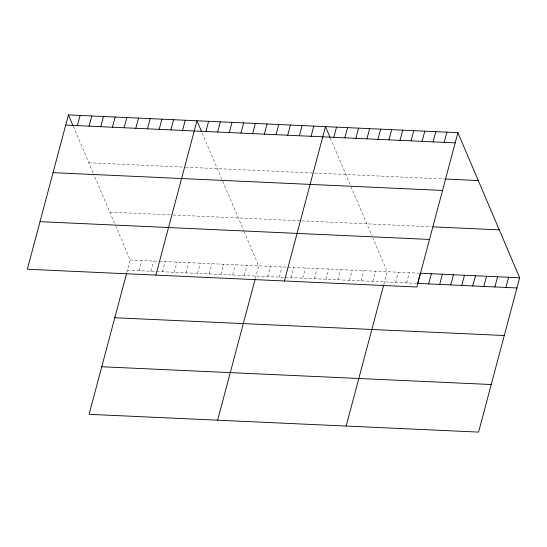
<?xml version="1.0" encoding="UTF-8"?>
<svg xmlns="http://www.w3.org/2000/svg" width="547" height="547" viewBox="0 0 547 547"><rect width="100%" height="100%" fill="white"/><g stroke="black" fill="none" stroke-linecap="round" stroke-linejoin="round"><path stroke-width="0.41" stroke-dasharray="2.73 2.05" d="M126.815 272.556L130.159 259.982L115.93 226.547M139.136 270.71L141.844 260.516M150.822 271.244L153.529 261.049M162.5 271.777L165.215 261.582M174.185 272.31L176.9 262.116M185.871 272.844L188.585 262.649M197.556 273.377L200.27 263.182M209.241 273.91L211.956 263.716M220.926 274.444L223.641 264.249M232.612 274.977L235.326 264.782M244.297 275.51L247.005 265.316M255.346 278.423L258.69 265.849L244.14 231.654M267.668 276.577L270.375 266.382M279.353 277.11L282.061 266.915M291.031 277.644L293.746 267.449M302.717 278.177L305.431 267.982M314.402 278.71L317.116 268.515M326.087 279.243L328.802 269.049M337.772 279.777L340.487 269.582M349.458 280.31L352.172 270.115M361.143 280.843L363.858 270.649M372.828 281.377L375.536 271.182M383.878 284.29L387.221 271.715L372.992 238.273M395.549 282.409L398.257 272.221M406.585 282.915L409.293 272.721M88.792 162.78L184.777 167.156M185.611 167.197L444.328 178.999M109.783 212.106L172.38 214.964M173.214 215.005L300.912 220.831M301.746 220.865L431.364 226.779M130.159 259.982L158.541 261.281M159.375 261.316L287.072 267.148M287.907 267.182L419.481 273.185M127.451 270.177L155.827 271.476M156.661 271.51L284.358 277.336M285.192 277.377L416.766 283.38M330.333 138.029L372.022 235.996M202.123 132.928L222.321 180.387M222.656 181.173L243.818 230.889M73.271 126.302L94.125 175.307M94.788 176.872L115.608 225.788"/><path stroke-width="0.82" d="M68.416 114.904L27.35 269.24L416.841 287.018L457.907 132.675L68.416 114.904L72.942 125.543M77.387 125.625L80.101 115.438M89.072 126.159L91.787 115.971M100.757 126.692L103.472 116.504M112.443 127.225L115.157 117.037M124.128 127.759L126.842 117.571M135.813 128.292L138.528 118.097M147.499 128.825L150.213 118.631M159.184 129.359L161.891 119.164M126.603 273.35L89.093 414.325L478.584 432.096L519.65 277.76L457.907 132.675M170.869 129.892L173.577 119.697M182.554 130.425L185.262 120.231M155.881 275.107L196.947 120.764L201.474 131.403M205.918 131.492L208.633 121.297M217.603 132.025L220.318 121.831M229.289 132.559L232.003 122.364M240.974 133.092L243.688 122.897M252.659 133.625L255.374 123.431M264.345 134.159L267.059 123.964M276.03 134.692L278.744 124.497M287.715 135.225L290.423 125.031M217.624 420.192L255.134 279.216M299.4 135.759L302.108 125.564M311.086 136.292L313.793 126.097M284.413 280.973L325.479 126.63L330.005 137.27M333.8 137.324L336.514 127.136M344.836 137.83L347.55 127.636M355.871 138.336L358.586 128.142M366.907 138.835L369.622 128.648M377.943 139.341L380.657 129.147M388.979 139.847L391.693 129.653M400.014 140.347L402.729 130.159M411.05 140.852L413.764 130.658M346.155 426.058L383.666 285.076M422.086 141.358L424.8 131.164M433.121 141.858L435.836 131.67M444.157 142.364L446.872 132.169M428.657 283.92L431.364 273.726M439.692 284.426L442.4 274.232M450.728 284.932L453.436 274.738M461.757 285.431L464.471 275.237M472.793 285.937L475.507 275.743M483.828 286.437L486.543 276.249M494.864 286.943L497.579 276.748M505.9 287.448L508.614 277.254M65.702 125.092L455.193 142.87M445.176 179.04L478.283 180.551M53.045 172.661L442.537 190.438M433.06 226.861L499.274 229.877M40.006 221.672L429.498 239.442M519.65 277.76L420.328 273.226L417.621 283.421L516.936 287.948M114.795 317.745L504.279 335.516M101.749 366.757L491.24 384.527"/></g></svg>
